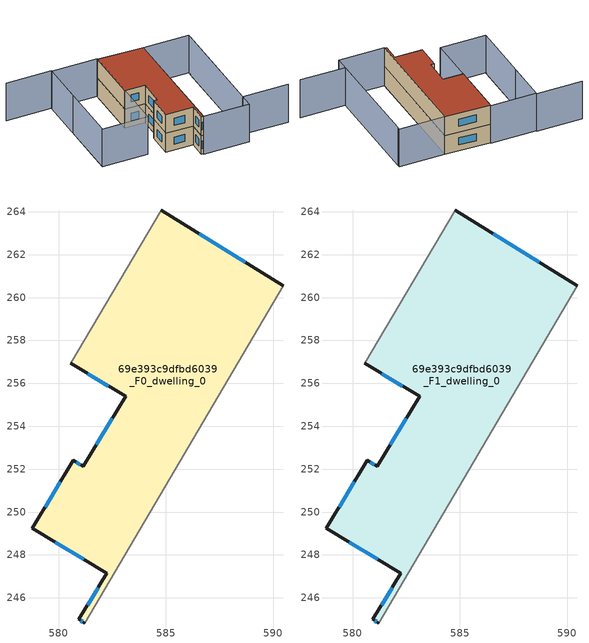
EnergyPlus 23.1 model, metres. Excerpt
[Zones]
69e393c9dfbd6039_F0_dwelling_0
 floor ground (EU_floor_Construction): 590.47,260.55 581.22,244.83 580.94,244.99 582.24,247.15 578.77,249.24 580.68,252.41 581.15,252.12 583.12,255.39 580.57,256.93 584.78,264.08 z0
 wall outside (EU_wall_Construction): 580.57,256.93 583.12,255.39 581.15,252.12 580.68,252.41 578.77,249.24 582.24,247.15 580.94,244.99 581.22,244.83 / 590.47,260.55 584.78,264.08 z0:3
 wall adiabatic (EU_wall_Construction): 584.78,264.08 580.57,256.93 / 581.22,244.83 590.47,260.55 z0:3
 window (EU_Window_Construction): 582.5,254.37 581.76,253.14 / 581.36,256.45 582.32,255.87 / 588.7,261.65 586.55,262.98 / 581.03,244.94 581.13,244.88 / 581.84,246.48 581.35,245.66 / 579.85,248.59 581.16,247.8 / 580.08,251.42 579.36,250.23 / 581,252.21 580.83,252.32 z0.93:2.07
69e393c9dfbd6039_F1_dwelling_0
 floor to 69e393c9dfbd6039_F0_dwelling_0 (EU_floor_Construction): 590.47,260.55 581.22,244.83 580.94,244.99 582.24,247.15 578.77,249.24 580.68,252.41 581.15,252.12 583.12,255.39 580.57,256.93 584.78,264.08 z3
 wall outside (EU_wall_Construction): 580.57,256.93 583.12,255.39 581.15,252.12 580.68,252.41 578.77,249.24 582.24,247.15 580.94,244.99 581.22,244.83 / 590.47,260.55 584.78,264.08 z3:6
 wall adiabatic (EU_wall_Construction): 584.78,264.08 580.57,256.93 / 581.22,244.83 590.47,260.55 z3:6
 window (EU_Window_Construction): 582.5,254.37 581.76,253.14 / 581.36,256.45 582.32,255.87 / 588.7,261.65 586.55,262.98 / 581.03,244.94 581.13,244.88 / 581.84,246.48 581.35,245.66 / 579.85,248.59 581.16,247.8 / 580.08,251.42 579.36,250.23 / 581,252.21 580.83,252.32 z3.93:5.07
 roof outside (EU_roof_Construction): 582.24,247.15 580.94,244.99 581.22,244.83 590.47,260.55 584.78,264.08 580.57,256.93 583.12,255.39 581.15,252.12 580.68,252.41 578.77,249.24 z6
shading: 593.75,239.69 587.98,243.09 / 587.98,243.09 596.02,256.75 / 573.32,271.04 579.09,267.64 / 579.09,267.64 571.35,254.49 / 596.25,257.15 586.98,241.4 / 586.98,241.4 581.2,244.8 / 581.2,244.8 590.47,260.55 / 590.47,260.55 596.25,257.15 / 584.83,264.18 577.02,250.9 / 577.02,250.9 571.24,254.3 / 571.24,254.3 579.06,267.58 / 579.06,267.58 584.83,264.18 z0:6
[Building]
EU S2 Campaign: North Axis=0; Terrain=City; Solar Distribution=FullExterior
[Site:Location]
Montreal-Trudeau.Intl.AP: Latitude=45.4667; Longitude=-73.75; Time Zone=-5; Elevation=36
[SizingPeriod:WeatherFileDays]
AnnualSizingPeriod: Begin Month=1; Begin Day of Month=1; End Month=12; End Day of Month=31; Day of Week for Start Day=Monday; Use Weather File Daylight Saving Period=No; Use Weather File Rain and Snow Indicators=No
[MATERIAL]
EU_InternalMass_Material: Roughness=MediumRough; Thickness=0.1; Conductivity=1; Density=1800; Specific Heat=900; Thermal Absorptance=0.9; Solar Absorptance=0.7; Visible Absorptance=0.7
[MATERIAL:NOMASS] Roughness=MediumRough; Thermal Absorptance=0.9; Solar Absorptance=0.7; Visible Absorptance=0.7
Name | Thermal Resistance
EU_wall_NoMass; EU_floor_NoMass | 1.51479
EU_roof_NoMass | 2.84114
[WINDOWMATERIAL:SIMPLEGLAZINGSYSTEM]
EU_Window_SimpleGlazing: UFactor=3.53504; Solar Heat Gain Coefficient=0.8; Visible Transmittance=0.8
[CONSTRUCTION]
EU_wall_Construction: EU_wall_NoMass
EU_roof_Construction: EU_roof_NoMass
EU_floor_Construction: EU_floor_NoMass
EU_Window_Construction: EU_Window_SimpleGlazing
EU_InternalMass_Construction: EU_InternalMass_Material
[ZONE] Type=1; Multiplier=1; Ceiling Height=autocalculate; Floor Area=autocalculate; Part of Total Floor Area=Yes
Name | Volume
69e393c9dfbd6039_F0_dwelling_0 | 259.222
69e393c9dfbd6039_F1_dwelling_0 | 259.223
[INTERNALMASS] Construction=EU_InternalMass_Construction; Surface Area=86.4074
Name | Zone or ZoneList
69e393c9dfbd6039_F0_dwelling_0_EU_InternalMass | 69e393c9dfbd6039_F0_dwelling_0
69e393c9dfbd6039_F1_dwelling_0_EU_InternalMass | 69e393c9dfbd6039_F1_dwelling_0
[OTHEREQUIPMENT] Fuel Type=Electricity; Design Level Calculation Method=Watts/Area; Power per Zone Floor Area=1; Fraction Latent=0; Fraction Radiant=0; Fraction Lost=0; Carbon Dioxide Generation Rate=0; EndUse Subcategory=EU_Step8_InternalGains
Name | Zone or ZoneList or Space or SpaceList | Schedule
EU_Step8_InternalGain_69e393c9dfbd6039_F0_dwelling_0_f000 | 69e393c9dfbd6039_F0_dwelling_0 | EU_Step8_GainSchedule_69e393c9dfbd6039_F0_dwelling_0_f000
EU_Step8_InternalGain_69e393c9dfbd6039_F1_dwelling_0_f000 | 69e393c9dfbd6039_F1_dwelling_0 | EU_Step8_GainSchedule_69e393c9dfbd6039_F1_dwelling_0_f000
[ZONEVENTILATION:DESIGNFLOWRATE] Schedule=EU_AlwaysOn; Design Flow Rate Calculation Method=AirChanges/Hour; Air Changes per Hour=0.775154; Ventilation Type=Natural; Fan Pressure Rise=0; Fan Total Efficiency=1; Constant Term Coefficient=1; Temperature Term Coefficient=0; Velocity Term Coefficient=0; Velocity Squared Term Coefficient=0; Minimum Indoor Temperature=-100; Maximum Indoor Temperature=100; Delta Temperature=-100; Minimum Outdoor Temperature=-100; Maximum Outdoor Temperature=100; Maximum Wind Speed=40
Name | Zone or ZoneList or Space or SpaceList
EU_ConstantAir_69e393c9dfbd6039_F0_dwelling_0 | 69e393c9dfbd6039_F0_dwelling_0
EU_ConstantAir_69e393c9dfbd6039_F1_dwelling_0 | 69e393c9dfbd6039_F1_dwelling_0
[HVACTEMPLATE:THERMOSTAT] Constant Heating Setpoint=20; Constant Cooling Setpoint=50
EU_HeatOnly_69e393c9dfbd6039_F0_dwelling_0; EU_HeatOnly_69e393c9dfbd6039_F1_dwelling_0
[HVACTEMPLATE:ZONE:IDEALLOADSAIRSYSTEM] System Availability Schedule=EU_AlwaysOn; Maximum Heating Supply Air Temperature=50; Minimum Cooling Supply Air Temperature=13; Maximum Heating Supply Air Humidity Ratio=0.0156; Minimum Cooling Supply Air Humidity Ratio=0.0077; Heating Limit=NoLimit; Cooling Limit=NoLimit; Heating Availability Schedule=EU_AlwaysOn; Cooling Availability Schedule=EU_CoolingOff; Dehumidification Control Type=ConstantSensibleHeatRatio; Cooling Sensible Heat Ratio=0.7; Dehumidification Setpoint=60; Humidification Control Type=None; Humidification Setpoint=30; Outdoor Air Method=None; Outdoor Air Flow Rate per Person=0.00944; Outdoor Air Flow Rate per Zone Floor Area=0; Outdoor Air Flow Rate per Zone=0; Demand Controlled Ventilation Type=None; Outdoor Air Economizer Type=NoEconomizer; Heat Recovery Type=None; Sensible Heat Recovery Effectiveness=0.7; Latent Heat Recovery Effectiveness=0.65
Name | Template Thermostat
69e393c9dfbd6039_F0_dwelling_0 | EU_HeatOnly_69e393c9dfbd6039_F0_dwelling_0
69e393c9dfbd6039_F1_dwelling_0 | EU_HeatOnly_69e393c9dfbd6039_F1_dwelling_0
[SIZING:ZONE] Zone Cooling Design Supply Air Temperature Input Method=SupplyAirTemperature; Zone Cooling Design Supply Air Temperature=13; Zone Heating Design Supply Air Temperature Input Method=SupplyAirTemperature; Zone Heating Design Supply Air Temperature=50; Zone Cooling Design Supply Air Humidity Ratio=0.008; Zone Heating Design Supply Air Humidity Ratio=0.008; Cooling Design Air Flow Method=DesignDay; Cooling Design Air Flow Rate=0; Cooling Minimum Air Flow per Zone Floor Area=0.000762; Cooling Minimum Air Flow=0; Cooling Minimum Air Flow Fraction=0.2; Heating Design Air Flow Method=DesignDay; Heating Design Air Flow Rate=0; Heating Maximum Air Flow per Zone Floor Area=0.002032; Heating Maximum Air Flow=0.141576; Heating Maximum Air Flow Fraction=0.3; Account for Dedicated Outdoor Air System=No; Dedicated Outdoor Air System Control Strategy=NeutralSupplyAir; Dedicated Outdoor Air Low Setpoint Temperature for Design=autosize; Dedicated Outdoor Air High Setpoint Temperature for Design=autosize; Zone Load Sizing Method=Sensible Load Only No Latent Load; Zone Latent Cooling Design Supply Air Humidity Ratio Input Method=HumidityRatioDifference; Zone Cooling Design Supply Air Humidity Ratio Difference=0.005; Zone Latent Heating Design Supply Air Humidity Ratio Input Method=HumidityRatioDifference; Zone Humidification Design Supply Air Humidity Ratio Difference=0.005
69e393c9dfbd6039_F0_dwelling_0; 69e393c9dfbd6039_F1_dwelling_0
[SCHEDULE:CONSTANT]
Name | Hourly Value
EU_AlwaysOn | 1
EU_CoolingOff | 0
[SCHEDULE:FILE] Column Number=1; Rows to Skip at Top=0; Number of Hours of Data=8760; Column Separator=Comma; Interpolate to Timestep=No; Minutes per Item=60; Adjust Schedule for Daylight Savings=Yes
Name | File
EU_Step8_GainSchedule_69e393c9dfbd6039_F0_dwelling_0_f000 | ../../schedules/69e393c9dfbd6039/69e393c9dfbd6039_F0_dwelling_0_f000_gain.csv
EU_Step8_GainSchedule_69e393c9dfbd6039_F1_dwelling_0_f000 | ../../schedules/69e393c9dfbd6039/69e393c9dfbd6039_F1_dwelling_0_f000_gain.csv
